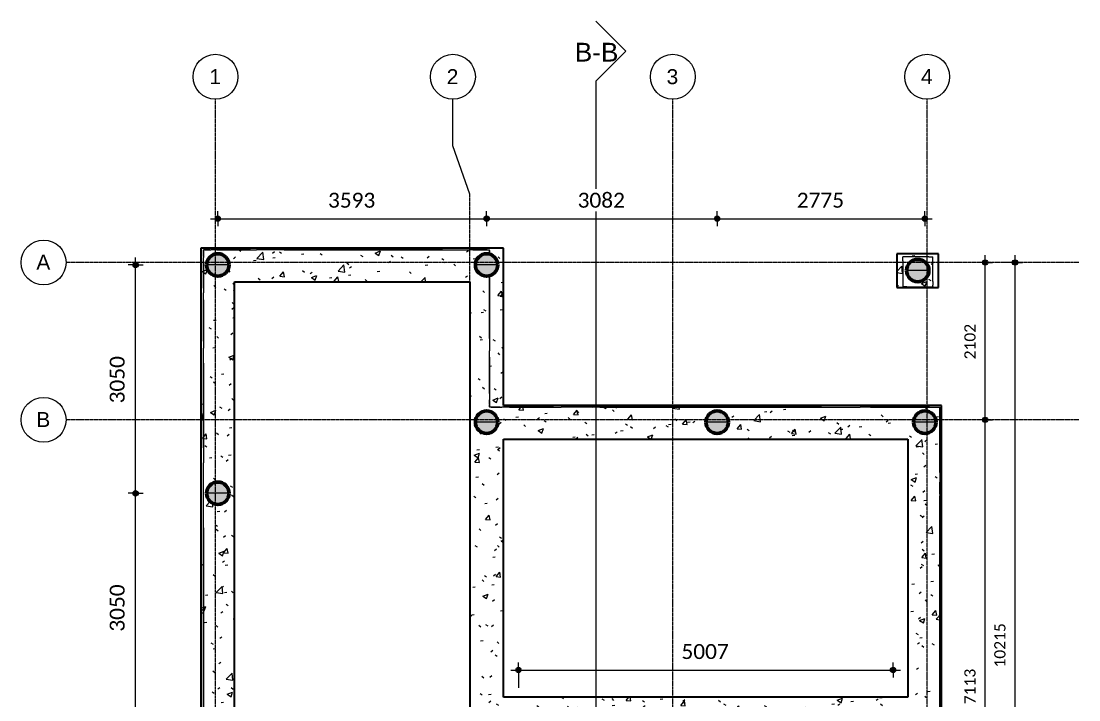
# Model space of a CAD drawing. Header units: millimetres. Extents: x -8591 to 211781, y -3000 to 31870.
# Drawn here: x 54937 to 69075, y 5233 to 14299 of the extents above; entities that cross this region are included whole.
import ezdxf

# ---------------------------------------------------------------- set-up
doc = ezdxf.new("R2010")
doc.units = ezdxf.units.MM
doc.linetypes.add('grid', pattern=[24, 15, -3, 3, -3])
for name, color, linetype, lineweight in [('A-ANNO-DIMS', 211, 'Continuous', 9), ('A-ANNO-DIMS-100', 211, 'Continuous', 9), ('A-WALL-PATT', 111, 'Continuous', 25), ('C-TOPO', 7, 'Continuous', 9), ('G-ANNO-SYMB', 111, 'Continuous', 9), ('S-FNDN', 32, 'Continuous', 9), ('S-GRID', 1, 'Continuous', 9), ('S-GRID-IDEN', 1, 'Continuous', 9)]:
    doc.layers.add(name, color=color, linetype=linetype, lineweight=lineweight)
doc.styles.add('Arial', font='arial.ttf', dxfattribs={"height": 250})
doc.styles.add('Arial_1', font='arial.ttf', dxfattribs={"height": 200})
doc.styles.add('Calibri', font='calibri.ttf', dxfattribs={"height": 150})
doc.styles.add('Calibri_1', font='calibri.ttf', dxfattribs={"height": 200})
doc.dimstyles.new('00_BR_maatvoering_1_5mm', dxfattribs={"dimscale": 304.8, "dimtxt": 176.602264, "dimasz": 0.918635, "dimexe": 0.328084, "dimexo": 0.0625, "dimgap": 0.229659, "dimtad": 1, "dimdec": 0, "dimzin": 0, "dimdsep": 46, "dimtxsty": 'Calibri', "dimblk1": 'DOTSMALL', "dimblk2": 'DOTSMALL', "dimsah": 1, "dimcen": 0.09, "dimdle": 0.328084, "dimazin": 0, "dimtfac": 1, "dimtdec": 4, "dimtix": 1, "dimtmove": 0, "dimatfit": 3, "dimfxl": 0.328084, "dimfxlon": 1, "dimtvp": 1, "dimtfill": 1, "dimtolj": 1, "dimtzin": 0, "dimarcsym": 2})
doc.dimstyles.new('00_BR_maatvoering_2_0mm', dxfattribs={"dimscale": 304.8, "dimtxt": 235.469685, "dimasz": 0.918635, "dimexe": 0.328084, "dimexo": 0.0625, "dimgap": 0.229659, "dimtad": 1, "dimdec": 0, "dimzin": 0, "dimdsep": 46, "dimtxsty": 'Calibri_1', "dimblk1": 'DOTSMALL', "dimblk2": 'DOTSMALL', "dimsah": 1, "dimcen": 0.09, "dimdle": 0.328084, "dimazin": 0, "dimtfac": 1, "dimtdec": 4, "dimtix": 1, "dimtmove": 0, "dimatfit": 3, "dimfxl": 0.328084, "dimfxlon": 1, "dimtvp": 1, "dimtfill": 1, "dimtolj": 1, "dimtzin": 0, "dimarcsym": 2})
pattern_1 = [(50, (62553.3, 0), (728.737, -63.756), [76.2, -838.2]), (355, (62553.3, 0), (-140.97, 764.228), [60.96, -670.56]), (100.451, (62614, -5.3), (587.77, 700.467), [64.76, -712.36]), (46.184, (62553.3, 203.2), (1084.316, -168.17), [114.3, -1257.3]), (96.636, (62643.7, 189.2), (949.61, 989.71), [97.14, -1068.54]), (351.184, (62553.3, 203.2), (949.62, 989.7), [91.44, -1005.84]), (21, (62654.9, 152.4), (606.458, -409.06), [76.2, -838.2]), (326, (62654.9, 152.4), (247.21, 736.753), [60.96, -670.56]), (71.451, (62705.4, 118.3), (853.67, 327.685), [64.76, -712.36]), (37.5, (62553.3, 0), (12.3547, 338.22), [33.528, -628.904, 33.528, -647.192, -673.1]), (37.5, (62553.3, 0), (12.3547, 338.22), [-1343.152, 33.528, -639.572]), (7.5, (62553.3, 0), (267.279, 400.722), [33.528, -354.584, 33.528, -613.664, -256.54]), (7.5, (62553.3, 0), (267.279, 400.722), [-1035.304, 33.528, -223.012]), (327.5, (62326.73, 0), (542.3633, -22.9153), [33.528, -220.472, 33.528, -758.952, -1051.56]), (327.5, (62326.73, 0), (542.3633, -22.9153), [-1046.48, 33.528, -1018.032]), (317.5, (62225.13, 0), (592.517, 101.707), [33.528, -296.672, 33.528, -492.76, -746.76]), (317.5, (62225.13, 0), (592.517, 101.707), [-856.488, 33.528, -713.232])]

# ---------------------------------------------------------------- blocks, each defined once
blk = doc.blocks.new('17_EB_SFO_TLB_funderingspaal rond_gen_ISR - funderinspaal_rond_gen_d 300-2901158-Funderding plan')
at = {"layer": 'S-FNDN'}
blk.add_hatch(color=256, dxfattribs=at).paths.add_polyline_path([(21, -148), (62, -136), (98, -113), (126, -81), (144, -42), (150, 0), (144, 42), (126, 81), (98, 113), (62, 136), (21, 148), (-21, 148), (-62, 136), (-98, 113), (-126, 81), (-144, 42), (-150, 0), (-144, -42), (-126, -81), (-98, -113), (-62, -136), (-21, -148)])
blk.add_line((150, 0), (-150, 0), dxfattribs=at)
at = {"layer": 'S-FNDN', "lineweight": 50}
for start, end in [(360, 180), (180, 360)]:
    blk.add_arc((0, 0), 150, start, end, dxfattribs=at)
blk = doc.blocks.new('Grid - r_3_0mm-1753543-Funderding plan')
at = {"layer": 'S-GRID-IDEN'}
blk.add_circle((0, 0), 3, dxfattribs=at)
blk = doc.blocks.new('Section - gesloten pijl _ viewname _ sheetnumber-464714-Funderding plan')
at = {"layer": 'G-ANNO-SYMB'}
for p, q in [((-4, 4), (-8, 0)), ((0, 0), (-4, 4)), ((0, 0), (5, 0))]:
    blk.add_line(p, q, dxfattribs=at)
blk = doc.blocks.new('DIMBLOCK34-Funderding plan')
at = {"layer": 'A-ANNO-DIMS-100'}
h = blk.add_hatch(color=256, dxfattribs=at)
edge = h.paths.add_edge_path()
edge.add_arc((67822, 8973), 35, 0, 360)
h = blk.add_hatch(color=256, dxfattribs=at)
edge = h.paths.add_edge_path()
edge.add_arc((67822, 1860), 35, 0, 360)
for p, q in [((67822, 8973), (67722, 8973)), ((67822, 1860), (67822, 8973)), ((67822, 8973), (67922, 8973)), ((67822, 1860), (67722, 1860)), ((67822, 1860), (67922, 1860))]:
    blk.add_line(p, q, dxfattribs=at)
for centre in [(67822, 8973), (67822, 1860)]:
    blk.add_circle(centre, 35, dxfattribs=at)
at = {"layer": 'A-ANNO-DIMS-100', "color": 0, "insert": (67544, 5174), "char_height": 150, "width": 583.66, "attachment_point": 1, "rotation": 90, "line_spacing_factor": 1.158048, "style": 'Calibri', "bg_fill": 3, "box_fill_scale": 1.25, "bg_fill_color": 256, "bg_fill_true_color": 13158600, "bg_fill_transparency": 0}
blk.add_mtext('7113', dxfattribs=at)
blk = doc.blocks.new('_DotSmall')
at = {"color": 0, "linetype": 'ByBlock', "const_width": 0.5}
blk.add_lwpolyline([(-0.0625, 0, 1), (0.0625, 0, 1)], format="xyb", close=True, dxfattribs=at)
blk = doc.blocks.new('DIMBLOCK35-Funderding plan')
at = {"layer": 'A-ANNO-DIMS-100'}
h = blk.add_hatch(color=256, dxfattribs=at)
edge = h.paths.add_edge_path()
edge.add_arc((67822, 11075), 35, 0, 360)
h = blk.add_hatch(color=256, dxfattribs=at)
edge = h.paths.add_edge_path()
edge.add_arc((67822, 8973), 35, 0, 360)
for p, q in [((67822, 8973), (67822, 11175)), ((67822, 11075), (67722, 11075)), ((67822, 11075), (67922, 11075)), ((67822, 8973), (67722, 8973)), ((67822, 8973), (67922, 8973))]:
    blk.add_line(p, q, dxfattribs=at)
for centre in [(67822, 11075), (67822, 8973)]:
    blk.add_circle(centre, 35, dxfattribs=at)
at = {"layer": 'A-ANNO-DIMS-100', "color": 0, "insert": (67544, 9781), "char_height": 150, "width": 583.66, "attachment_point": 1, "rotation": 90, "line_spacing_factor": 1.158048, "style": 'Calibri', "bg_fill": 3, "box_fill_scale": 1.25, "bg_fill_color": 256, "bg_fill_true_color": 13158600, "bg_fill_transparency": 0}
blk.add_mtext('2102', dxfattribs=at)
blk = doc.blocks.new('DIMBLOCK36-Funderding plan')
at = {"layer": 'A-ANNO-DIMS-100'}
h = blk.add_hatch(color=256, dxfattribs=at)
edge = h.paths.add_edge_path()
edge.add_arc((68222, 11075), 35, 0, 360)
h = blk.add_hatch(color=256, dxfattribs=at)
edge = h.paths.add_edge_path()
edge.add_arc((68222, 860), 35, 0, 360)
for p, q in [((68222, 760), (68222, 11175)), ((68222, 11075), (68122, 11075)), ((68222, 11075), (68322, 11075)), ((68222, 860), (68122, 860)), ((68222, 860), (68322, 860))]:
    blk.add_line(p, q, dxfattribs=at)
for centre in [(68222, 11075), (68222, 860)]:
    blk.add_circle(centre, 35, dxfattribs=at)
at = {"layer": 'A-ANNO-DIMS-100', "color": 0, "insert": (67944, 5664), "char_height": 150, "width": 729.57, "attachment_point": 1, "rotation": 90, "line_spacing_factor": 1.158048, "style": 'Calibri', "bg_fill": 3, "box_fill_scale": 1.25, "bg_fill_color": 256, "bg_fill_true_color": 13158600, "bg_fill_transparency": 0}
blk.add_mtext('10215', dxfattribs=at)
blk = doc.blocks.new('DIMBLOCK37-Funderding plan')
at = {"layer": 'A-ANNO-DIMS-100'}
h = blk.add_hatch(color=256, dxfattribs=at)
edge = h.paths.add_edge_path()
edge.add_arc((61584, 5631), 35, 0, 360)
h = blk.add_hatch(color=256, dxfattribs=at)
edge = h.paths.add_edge_path()
edge.add_arc((66591, 5631), 35, 0, 360)
for p, q in [((61584, 5631), (61584, 5731)), ((66591, 5631), (66591, 5731)), ((61484, 5631), (66691, 5631)), ((61584, 5631), (61584, 5393)), ((66591, 5631), (66591, 5531))]:
    blk.add_line(p, q, dxfattribs=at)
for centre in [(61584, 5631), (66591, 5631)]:
    blk.add_circle(centre, 35, dxfattribs=at)
at = {"layer": 'A-ANNO-DIMS-100', "color": 0, "insert": (63763, 5978), "char_height": 200, "width": 778.21, "attachment_point": 1, "line_spacing_factor": 1.158048, "style": 'Calibri_1', "bg_fill": 3, "box_fill_scale": 1.25, "bg_fill_color": 256, "bg_fill_true_color": 13158600, "bg_fill_transparency": 0}
blk.add_mtext('5007', dxfattribs=at)
blk = doc.blocks.new('DIMBLOCK39-Funderding plan')
at = {"layer": 'A-ANNO-DIMS-100'}
h = blk.add_hatch(color=256, dxfattribs=at)
edge = h.paths.add_edge_path()
edge.add_arc((56467, 11042), 35, 0, 360)
h = blk.add_hatch(color=256, dxfattribs=at)
edge = h.paths.add_edge_path()
edge.add_arc((56467, 7992), 35, 0, 360)
for p, q in [((56467, 11042), (56367, 11042)), ((56467, 7892), (56467, 11142)), ((56467, 11042), (56567, 11042)), ((56467, 7992), (56367, 7992)), ((56467, 7992), (56567, 7992))]:
    blk.add_line(p, q, dxfattribs=at)
for centre in [(56467, 11042), (56467, 7992)]:
    blk.add_circle(centre, 35, dxfattribs=at)
at = {"layer": 'A-ANNO-DIMS-100', "color": 0, "insert": (56120, 9193), "char_height": 200, "width": 778.21, "attachment_point": 1, "rotation": 90, "line_spacing_factor": 1.158048, "style": 'Calibri_1', "bg_fill": 3, "box_fill_scale": 1.25, "bg_fill_color": 256, "bg_fill_true_color": 13158600, "bg_fill_transparency": 0}
blk.add_mtext('3050', dxfattribs=at)
blk = doc.blocks.new('DIMBLOCK40-Funderding plan')
at = {"layer": 'A-ANNO-DIMS-100'}
h = blk.add_hatch(color=256, dxfattribs=at)
edge = h.paths.add_edge_path()
edge.add_arc((56467, 7992), 35, 0, 360)
h = blk.add_hatch(color=256, dxfattribs=at)
edge = h.paths.add_edge_path()
edge.add_arc((56467, 4942), 35, 0, 360)
for p, q in [((56467, 4842), (56467, 8092)), ((56467, 7992), (56367, 7992)), ((56467, 7992), (56567, 7992)), ((56467, 4942), (56367, 4942)), ((56467, 4942), (56567, 4942))]:
    blk.add_line(p, q, dxfattribs=at)
for centre in [(56467, 7992), (56467, 4942)]:
    blk.add_circle(centre, 35, dxfattribs=at)
at = {"layer": 'A-ANNO-DIMS-100', "color": 0, "insert": (56120, 6143), "char_height": 200, "width": 778.21, "attachment_point": 1, "rotation": 90, "line_spacing_factor": 1.158048, "style": 'Calibri_1', "bg_fill": 3, "box_fill_scale": 1.25, "bg_fill_color": 256, "bg_fill_true_color": 13158600, "bg_fill_transparency": 0}
blk.add_mtext('3050', dxfattribs=at)
blk = doc.blocks.new('DIMBLOCK42-Funderding plan')
at = {"layer": 'A-ANNO-DIMS-100'}
h = blk.add_hatch(color=256, dxfattribs=at)
edge = h.paths.add_edge_path()
edge.add_arc((61159, 11660), 35, 0, 360)
h = blk.add_hatch(color=256, dxfattribs=at)
edge = h.paths.add_edge_path()
edge.add_arc((64241, 11660), 35, 0, 360)
for p, q in [((61159, 11660), (61159, 11760)), ((64241, 11660), (64241, 11760)), ((61059, 11660), (64341, 11660)), ((61159, 11660), (61159, 11560)), ((64241, 11660), (64241, 11560))]:
    blk.add_line(p, q, dxfattribs=at)
for centre in [(61159, 11660), (64241, 11660)]:
    blk.add_circle(centre, 35, dxfattribs=at)
at = {"layer": 'A-ANNO-DIMS-100', "color": 0, "insert": (62375, 12007), "char_height": 200, "width": 778.21, "attachment_point": 1, "line_spacing_factor": 1.158048, "style": 'Calibri_1', "bg_fill": 3, "box_fill_scale": 1.25, "bg_fill_color": 256, "bg_fill_true_color": 13158600, "bg_fill_transparency": 0}
blk.add_mtext('3082', dxfattribs=at)
blk = doc.blocks.new('DIMBLOCK43-Funderding plan')
at = {"layer": 'A-ANNO-DIMS-100'}
h = blk.add_hatch(color=256, dxfattribs=at)
edge = h.paths.add_edge_path()
edge.add_arc((64241, 11660), 35, 0, 360)
h = blk.add_hatch(color=256, dxfattribs=at)
edge = h.paths.add_edge_path()
edge.add_arc((67016, 11660), 35, 0, 360)
for p, q in [((64241, 11660), (64241, 11760)), ((67016, 11660), (67016, 11760)), ((64141, 11660), (67116, 11660)), ((64241, 11660), (64241, 11560)), ((67016, 11660), (67016, 11560))]:
    blk.add_line(p, q, dxfattribs=at)
for centre in [(64241, 11660), (67016, 11660)]:
    blk.add_circle(centre, 35, dxfattribs=at)
at = {"layer": 'A-ANNO-DIMS-100', "color": 0, "insert": (65304, 12007), "char_height": 200, "width": 778.21, "attachment_point": 1, "line_spacing_factor": 1.158048, "style": 'Calibri_1', "bg_fill": 3, "box_fill_scale": 1.25, "bg_fill_color": 256, "bg_fill_true_color": 13158600, "bg_fill_transparency": 0}
blk.add_mtext('2775', dxfattribs=at)
blk = doc.blocks.new('DIMBLOCK44-Funderding plan')
at = {"layer": 'A-ANNO-DIMS-100'}
h = blk.add_hatch(color=256, dxfattribs=at)
edge = h.paths.add_edge_path()
edge.add_arc((57566, 11660), 35, 0, 360)
h = blk.add_hatch(color=256, dxfattribs=at)
edge = h.paths.add_edge_path()
edge.add_arc((61159, 11660), 35, 0, 360)
for p, q in [((57566, 11660), (57566, 11760)), ((61159, 11660), (61159, 11760)), ((57466, 11660), (61259, 11660)), ((57566, 11660), (57566, 11560)), ((61159, 11660), (61159, 11560))]:
    blk.add_line(p, q, dxfattribs=at)
for centre in [(57566, 11660), (61159, 11660)]:
    blk.add_circle(centre, 35, dxfattribs=at)
at = {"layer": 'A-ANNO-DIMS-100', "color": 0, "insert": (59038, 12007), "char_height": 200, "width": 778.21, "attachment_point": 1, "line_spacing_factor": 1.158048, "style": 'Calibri_1', "bg_fill": 3, "box_fill_scale": 1.25, "bg_fill_color": 256, "bg_fill_true_color": 13158600, "bg_fill_transparency": 0}
blk.add_mtext('3593', dxfattribs=at)

msp = doc.modelspace()

# ---------------------------------------------------------------- hatches: boundary and pattern name
at = {"layer": 'A-WALL-PATT', "lineweight": 9}
h = msp.add_hatch(dxfattribs=at)
h.set_pattern_fill('FP_128', color=256, style=0, pattern_type=2)
h.set_pattern_definition(pattern_1)
h.paths.add_polyline_path([(57715.5, 1666.9), (57790.5, 1666.9), (57790.5, 11266.9), (57340.5, 11266.9), (57340.5, 1666.9), (57709.5, 1666.9)])
h.paths.add_polyline_path([(57586.9, 1743.4), (57544.2, 1743.4), (57503.2, 1755.4), (57467.3, 1778.5), (57439.3, 1810.8), (57421.6, 1849.6), (57415.5, 1891.9), (57421.6, 1934.1), (57439.3, 1973), (57467.3, 2005.2), (57503.2, 2028.3), (57544.2, 2040.3), (57586.9, 2040.3), (57627.8, 2028.3), (57663.8, 2005.2), (57691.7, 1973), (57709.5, 1934.1), (57715.5, 1891.9), (57709.5, 1849.6), (57691.7, 1810.8), (57663.8, 1778.5), (57627.8, 1755.4)])
h.paths.add_polyline_path([(57544.2, 4793.4), (57503.2, 4805.4), (57467.3, 4828.5), (57439.3, 4860.8), (57421.6, 4899.6), (57415.5, 4941.9), (57421.6, 4984.1), (57439.3, 5023), (57467.3, 5055.2), (57503.2, 5078.3), (57544.2, 5090.3), (57586.9, 5090.3), (57627.8, 5078.3), (57663.8, 5055.2), (57691.7, 5023), (57709.5, 4984.1), (57715.5, 4941.9), (57709.5, 4899.6), (57691.7, 4860.8), (57663.8, 4828.5), (57627.8, 4805.4), (57586.9, 4793.4)])
h.paths.add_polyline_path([(57586.9, 7843.4), (57544.2, 7843.4), (57503.2, 7855.4), (57467.3, 7878.5), (57439.3, 7910.8), (57421.6, 7949.6), (57415.5, 7991.9), (57421.6, 8034.1), (57439.3, 8073), (57467.3, 8105.2), (57503.2, 8128.3), (57544.2, 8140.3), (57586.9, 8140.3), (57627.8, 8128.3), (57663.8, 8105.2), (57691.7, 8073), (57709.5, 8034.1), (57715.5, 7991.9), (57709.5, 7949.6), (57691.7, 7910.8), (57663.8, 7878.5), (57627.8, 7855.4)])
h.paths.add_polyline_path([(57544.2, 10893.4), (57503.2, 10905.4), (57467.3, 10928.5), (57439.3, 10960.8), (57421.6, 10999.6), (57415.5, 11041.9), (57421.6, 11084.1), (57439.3, 11123), (57467.3, 11155.2), (57503.2, 11178.3), (57544.2, 11190.3), (57586.9, 11190.3), (57627.8, 11178.3), (57663.8, 11155.2), (57691.7, 11123), (57709.5, 11084.1), (57715.5, 11041.9), (57709.5, 10999.6), (57691.7, 10960.8), (57663.8, 10928.5), (57627.8, 10905.4), (57586.9, 10893.4)])
h = msp.add_hatch(dxfattribs=at)
h.set_pattern_fill('FP_128', color=256, style=0, pattern_type=2)
h.set_pattern_definition(pattern_1)
h.paths.add_polyline_path([(61032.6, 10816.9), (61383.8, 10816.9), (61383.8, 11266.9), (57790.5, 11266.9), (57790.5, 10816.9), (61008.8, 10816.9)])
h.paths.add_polyline_path([(61180.2, 10893.4), (61137.5, 10893.4), (61096.5, 10905.4), (61060.6, 10928.5), (61032.6, 10960.8), (61014.9, 10999.6), (61008.8, 11041.9), (61014.9, 11084.1), (61032.6, 11123), (61060.6, 11155.2), (61096.5, 11178.3), (61137.5, 11190.3), (61180.2, 11190.3), (61221.1, 11178.3), (61257.1, 11155.2), (61285, 11123), (61302.8, 11084.1), (61308.8, 11041.9), (61302.8, 10999.6), (61285, 10960.8), (61257.1, 10928.5), (61221.1, 10905.4)])
h = msp.add_hatch(dxfattribs=at)
h.set_pattern_fill('FP_128', color=256, style=0, pattern_type=2)
h.set_pattern_definition(pattern_1)
h.paths.add_polyline_path([(67200.5, 10741.9), (67200.5, 11191.9), (66640.5, 11191.9), (66640.5, 10741.9), (67070.5, 10741.9)])
h.paths.add_polyline_path([(66899.2, 10818.4), (66858.2, 10830.4), (66822.3, 10853.5), (66794.3, 10885.8), (66776.6, 10924.6), (66770.5, 10966.9), (66776.6, 11009.1), (66794.3, 11048), (66822.3, 11080.2), (66858.2, 11103.3), (66899.2, 11115.3), (66941.9, 11115.3), (66982.8, 11103.3), (67018.8, 11080.2), (67046.7, 11048), (67064.5, 11009.1), (67070.5, 10966.9), (67064.5, 10924.6), (67046.7, 10885.8), (67018.8, 10853.5), (66982.8, 10830.4), (66941.9, 10818.4)])
h = msp.add_hatch(dxfattribs=at)
h.set_pattern_fill('FP_128', color=256, style=0, pattern_type=2)
h.set_pattern_definition(pattern_1)
h.paths.add_polyline_path([(61383.8, 2116.9), (61383.8, 10816.9), (60933.8, 10816.9), (60933.8, 2116.9), (60958.6, 2116.9)])
h.paths.add_polyline_path([(61180.2, 4893.4), (61137.5, 4893.4), (61096.5, 4905.4), (61060.6, 4928.5), (61032.6, 4960.8), (61014.9, 4999.6), (61008.8, 5041.9), (61014.9, 5084.1), (61032.6, 5123), (61060.6, 5155.2), (61096.5, 5178.3), (61137.5, 5190.3), (61180.2, 5190.3), (61221.1, 5178.3), (61257.1, 5155.2), (61285, 5123), (61302.8, 5084.1), (61308.8, 5041.9), (61302.8, 4999.6), (61285, 4960.8), (61257.1, 4928.5), (61221.1, 4905.4)])
h.paths.add_polyline_path([(61180.2, 8793.4), (61137.5, 8793.4), (61096.5, 8805.4), (61060.6, 8828.5), (61032.6, 8860.8), (61014.9, 8899.6), (61008.8, 8941.9), (61014.9, 8984.1), (61032.6, 9023), (61060.6, 9055.2), (61096.5, 9078.3), (61137.5, 9090.3), (61180.2, 9090.3), (61221.1, 9078.3), (61257.1, 9055.2), (61285, 9023), (61302.8, 8984.1), (61308.8, 8941.9), (61302.8, 8899.6), (61285, 8860.8), (61257.1, 8828.5), (61221.1, 8805.4)])
h = msp.add_hatch(dxfattribs=at)
h.set_pattern_fill('FP_128', color=256, style=0, pattern_type=2)
h.set_pattern_definition(pattern_1)
h.paths.add_polyline_path([(67113.8, 8716.9), (67240.5, 8716.9), (67240.5, 9166.9), (61383.8, 9166.9), (61383.8, 8716.9), (67042, 8716.9)])
h.paths.add_polyline_path([(67036.9, 8793.4), (66994.2, 8793.4), (66953.2, 8805.4), (66917.3, 8828.5), (66889.3, 8860.8), (66871.6, 8899.6), (66865.5, 8941.9), (66871.6, 8984.1), (66889.3, 9023), (66917.3, 9055.2), (66953.2, 9078.3), (66994.2, 9090.3), (67036.9, 9090.3), (67077.8, 9078.3), (67113.8, 9055.2), (67141.7, 9023), (67159.5, 8984.1), (67165.5, 8941.9), (67159.5, 8899.6), (67141.7, 8860.8), (67113.8, 8828.5), (67077.8, 8805.4)])
h.paths.add_polyline_path([(64261.9, 8793.4), (64219.2, 8793.4), (64178.2, 8805.4), (64142.3, 8828.5), (64114.3, 8860.8), (64096.6, 8899.6), (64090.5, 8941.9), (64096.6, 8984.1), (64114.3, 9023), (64142.3, 9055.2), (64178.2, 9078.3), (64219.2, 9090.3), (64261.9, 9090.3), (64302.8, 9078.3), (64338.8, 9055.2), (64366.7, 9023), (64384.5, 8984.1), (64390.5, 8941.9), (64384.5, 8899.6), (64366.7, 8860.8), (64338.8, 8828.5), (64302.8, 8805.4)])
h = msp.add_hatch(dxfattribs=at)
h.set_pattern_fill('FP_128', color=256, style=0, pattern_type=2)
h.set_pattern_definition(pattern_1)
h.paths.add_polyline_path([(67159.5, 1666.9), (67240.5, 1666.9), (67240.5, 8716.9), (66790.5, 8716.9), (66790.5, 1666.9), (67141.7, 1666.9)])
h.paths.add_polyline_path([(66994.2, 1743.4), (66953.2, 1755.4), (66917.3, 1778.5), (66889.3, 1810.8), (66871.6, 1849.6), (66865.5, 1891.9), (66871.6, 1934.1), (66889.3, 1973), (66917.3, 2005.2), (66953.2, 2028.3), (66994.2, 2040.3), (67036.9, 2040.3), (67077.8, 2028.3), (67113.8, 2005.2), (67141.7, 1973), (67159.5, 1934.1), (67165.5, 1891.9), (67159.5, 1849.6), (67141.7, 1810.8), (67113.8, 1778.5), (67077.8, 1755.4), (67036.9, 1743.4)])
h.paths.add_polyline_path([(67036.9, 4893.4), (66994.2, 4893.4), (66953.2, 4905.4), (66917.3, 4928.5), (66889.3, 4960.8), (66871.6, 4999.6), (66865.5, 5041.9), (66871.6, 5084.1), (66889.3, 5123), (66917.3, 5155.2), (66953.2, 5178.3), (66994.2, 5190.3), (67036.9, 5190.3), (67077.8, 5178.3), (67113.8, 5155.2), (67141.7, 5123), (67159.5, 5084.1), (67165.5, 5041.9), (67159.5, 4999.6), (67141.7, 4960.8), (67113.8, 4928.5), (67077.8, 4905.4)])
h = msp.add_hatch(dxfattribs=at)
h.set_pattern_fill('FP_128', color=256, style=0, pattern_type=2)
h.set_pattern_definition(pattern_1)
h.paths.add_polyline_path([(66790.5, 4816.9), (66790.5, 5266.9), (61383.8, 5266.9), (61383.8, 4816.9), (65138.5, 4816.9)])
h.paths.add_polyline_path([(64219.2, 4893.4), (64178.2, 4905.4), (64142.3, 4928.5), (64114.3, 4960.8), (64096.6, 4999.6), (64090.5, 5041.9), (64096.6, 5084.1), (64114.3, 5123), (64142.3, 5155.2), (64178.2, 5178.3), (64219.2, 5190.3), (64261.9, 5190.3), (64302.8, 5178.3), (64338.8, 5155.2), (64366.7, 5123), (64384.5, 5084.1), (64390.5, 5041.9), (64384.5, 4999.6), (64366.7, 4960.8), (64338.8, 4928.5), (64302.8, 4905.4), (64261.9, 4893.4)])

# ---------------------------------------------------------------- linework, layer by layer
at = {"layer": 'C-TOPO'}
for p, q in [((57374.1, 11153.6), (57374.1, 11245.3)), ((57374.1, 11231.7), (57374.1, 11245.3)), ((57386.9, 11245.3), (57374.1, 11245.3)), ((57460.4, 11245.3), (57374.1, 11245.3)), ((57374.1, 11231.7), (57374.1, 11140)), ((57386.9, 11245.3), (57473.3, 11245.3)), ((57460.4, 11245.3), (57473.3, 11245.3)), ((57551.8, 11245.3), (57473.3, 11245.3)), ((58002, 11245.3), (57473.3, 11245.3)), ((57551.8, 11245.3), (58080.5, 11245.3)), ((58002, 11245.3), (58080.5, 11245.3)), ((58450.2, 11245.3), (58080.5, 11245.3)), ((60570.9, 11245.3), (58080.5, 11245.3)), ((58450.2, 11245.3), (60940.5, 11245.3)), ((60570.9, 11245.3), (60940.5, 11245.3)), ((60973.7, 11245.3), (60940.5, 11245.3)), ((61163.9, 11245.3), (60940.5, 11245.3)), ((60973.7, 11245.3), (61197, 11245.3)), ((61163.9, 11245.3), (61197, 11245.3)), ((61197, 11236.7), (61197, 11245.3)), ((61197, 11187.7), (61197, 11245.3)), ((61197, 11236.7), (61197, 11185.4)), ((61197, 11187.7), (61197, 11185.4)), ((57374.1, 11153.6), (57374.1, 11140)), ((57374.1, 10731.2), (57374.1, 11140)), ((57374.1, 11079.4), (57374.1, 11140)), ((57374.1, 11079.4), (57374.1, 10670.5)), ((67069.3, 11150.3), (66722, 11150.3)), ((66722, 11098.6), (66722, 11150.3)), ((66722, 11098.6), (66722, 10750.3)), ((67069.3, 11150.3), (67120.9, 11150.3)), ((67121.9, 11150.3), (67120.9, 11150.3)), ((67121.9, 11150.3), (67122, 11150.3)), ((67122, 10823), (67122, 11150.3)), ((61197, 10898.4), (61197, 9895.5)), ((61197, 10061.4), (61197, 10898.4)), ((66773.6, 10750.3), (66722, 10750.3)), ((66773.6, 10750.3), (67120.9, 10750.3)), ((67121, 10750.3), (67120.9, 10750.3)), ((67121, 10750.3), (67122, 10750.3)), ((67122, 10823), (67122, 10774.4)), ((67122, 10753.4), (67122, 10774.4)), ((67122, 10753.4), (67122, 10750.3)), ((57374.1, 10731.2), (57374.1, 10670.5)), ((57374.1, 10025), (57374.1, 10670.5)), ((57374.1, 10574.7), (57374.1, 10670.5)), ((57374.1, 10574.7), (57374.1, 9929.1)), ((61197, 10061.4), (61197, 9895.5)), ((57374.1, 10025), (57374.1, 9929.1)), ((57374.1, 8597.2), (57374.1, 9929.1)), ((57374.1, 9731.4), (57374.1, 9929.1)), ((61197, 9810.8), (61197, 9895.5)), ((61197, 9324.5), (61197, 9895.5)), ((61197, 9810.8), (61197, 9239.8)), ((57374.1, 9731.4), (57374.1, 8399.4)), ((61197, 9324.5), (61197, 9239.8)), ((61197, 9231.5), (61197, 9239.8)), ((61197, 9184), (61197, 9239.8)), ((61197, 9231.5), (61197, 9175.7)), ((61197, 9184), (61197, 9175.7)), ((61197, 9171.5), (61197, 9175.7)), ((61197, 9147.6), (61197, 9175.7)), ((61197, 9171.5), (61197, 9143.5)), ((61197, 9147.6), (61197, 9143.5)), ((61218.2, 9143.5), (61197, 9143.5)), ((61339.4, 9143.5), (61197, 9143.5)), ((61218.2, 9143.5), (61360.5, 9143.5)), ((61339.4, 9143.5), (61360.5, 9143.5)), ((61463, 9143.5), (61360.5, 9143.5)), ((62050.6, 9143.5), (61360.5, 9143.5)), ((61463, 9143.5), (62153, 9143.5)), ((62050.6, 9143.5), (62153, 9143.5)), ((62670, 9143.5), (62153, 9143.5)), ((65636, 9143.5), (62153, 9143.5)), ((62670, 9143.5), (66153, 9143.5)), ((65636, 9143.5), (66153, 9143.5)), ((66290.6, 9143.5), (66153, 9143.5)), ((67079.5, 9143.5), (66153, 9143.5)), ((66290.6, 9143.5), (67217, 9143.5)), ((67079.5, 9143.5), (67217, 9143.5)), ((67217, 9013.6), (67217, 9143.5)), ((67217, 8268.6), (67217, 9143.5)), ((67217, 9013.6), (67217, 8138.8)), ((57374.1, 8597.2), (57374.1, 8399.4)), ((57374.1, 2557.5), (57374.1, 8399.4)), ((57374.1, 7532.3), (57374.1, 8399.4)), ((67217, 8268.6), (67217, 8138.8)), ((67217, 8115.2), (67217, 8138.8)), ((67217, 7979.8), (67217, 8138.8)), ((67217, 8115.2), (67217, 7956.1)), ((67217, 7979.8), (67217, 7956.1)), ((67217, 7238.3), (67217, 7956.1)), ((67217, 3119.8), (67217, 7956.1)), ((57374.1, 7532.3), (57374.1, 1690.4)), ((67217, 7238.3), (67217, 2401.9))]:
    msp.add_line(p, q, dxfattribs=at)
at = {"layer": 'G-ANNO-SYMB'}
msp.add_line((62620.5, 13499), (62620.5, -623.6), dxfattribs=at)
at = {"layer": 'S-FNDN', "lineweight": 25}
for p, q in [((57340.5, 11266.9), (57340.5, 1666.9)), ((61383.8, 11266.9), (57340.5, 11266.9)), ((61383.8, 9166.9), (61383.8, 11266.9)), ((67200.5, 11191.9), (66640.5, 11191.9)), ((66640.5, 11191.9), (66640.5, 10741.9)), ((67200.5, 10741.9), (67200.5, 11191.9)), ((57790.5, 2116.9), (57790.5, 10816.9)), ((57790.5, 10816.9), (60933.8, 10816.9)), ((60933.8, 10816.9), (60933.8, 2116.9)), ((66640.5, 10741.9), (67200.5, 10741.9)), ((67240.5, 9166.9), (61383.8, 9166.9)), ((67240.5, 1666.9), (67240.5, 9166.9)), ((61383.8, 5266.9), (61383.8, 8716.9)), ((61383.8, 8716.9), (66790.5, 8716.9)), ((66790.5, 8716.9), (66790.5, 5266.9)), ((66790.5, 5266.9), (61383.8, 5266.9))]:
    msp.add_line(p, q, dxfattribs=at)
at = {"layer": 'S-GRID', "linetype": 'grid'}
for p, q in [((57534.1, -988.7), (57534.1, 13256.3)), ((63647, -988.7), (63647, 13256.3)), ((67047, -988.7), (67047, 13256.3)), ((60934, -988.7), (60934, 11986.3)), ((69074.9, 11075.3), (55536.7, 11075.3)), ((69074.9, 8973.5), (55536.7, 8973.5))]:
    msp.add_line(p, q, dxfattribs=at)
at = {"layer": 'S-GRID'}
for p, q in [((60708, 12632.9), (60708, 13256.3)), ((60934, 11986.3), (60708, 12632.9))]:
    msp.add_line(p, q, dxfattribs=at)

# ---------------------------------------------------------------- block references
at = {"layer": 'G-ANNO-SYMB', "xscale": 99.99999999999993, "yscale": 99.99999999999993, "zscale": 99.99999999999993, "rotation": 269.9999999999996}
msp.add_blockref('Section - gesloten pijl _ viewname _ sheetnumber-464714-Funderding plan', (62620.5, 13499), dxfattribs=at)
at = {"layer": 'S-FNDN'}
for p in [(57565.5, 11041.9), (57565.5, 11041.9), (61158.8, 11041.9), (66920.5, 10966.9), (61158.8, 8941.9), (64240.5, 8941.9), (67015.5, 8941.9), (57565.5, 7991.9)]:
    msp.add_blockref('17_EB_SFO_TLB_funderingspaal rond_gen_ISR - funderinspaal_rond_gen_d 300-2901158-Funderding plan', p, dxfattribs=at)
at = {"layer": 'S-GRID-IDEN', "xscale": 99.99999999999993, "yscale": 99.99999999999993, "zscale": 99.99999999999993}
for p in [(57534.1, 13556.3), (60708, 13556.3), (63647, 13556.3), (67047, 13556.3)]:
    msp.add_blockref('Grid - r_3_0mm-1753543-Funderding plan', p, dxfattribs=at)
at = {"layer": 'S-GRID-IDEN', "xscale": 99.99999999999993, "yscale": 99.99999999999993, "zscale": 99.99999999999993, "rotation": 89.99999999999982}
for p in [(55236.7, 11075.3), (55236.7, 8973.5)]:
    msp.add_blockref('Grid - r_3_0mm-1753543-Funderding plan', p, dxfattribs=at)

# ---------------------------------------------------------------- texts
at = {"layer": 'G-ANNO-SYMB', "insert": (62337.5, 14009.7), "char_height": 250, "width": 705.485, "attachment_point": 1, "style": 'Arial'}
msp.add_mtext('B-B', dxfattribs=at)
at = {"layer": 'S-GRID-IDEN', "char_height": 200, "attachment_point": 1, "style": 'Arial_1'}
for s, insert, width in [('1', (57451.4, 13657.8), 192.405), ('2', (60625.4, 13657.8), 192.405), ('3', (63564.4, 13657.8), 192.405), ('4', (66964.4, 13657.8), 192.405), ('A', (55139.8, 11179.2), 232.489), ('B', (55139.8, 9077.4), 232.489)]:
    msp.add_mtext(s, dxfattribs=dict(at, insert=insert, width=width))

# ---------------------------------------------------------------- next in the draw order: dimensions: what is measured, and where the dimension line sits
at = {"layer": 'A-ANNO-DIMS'}
for base, p1, p2, override, picture, middle in [((64240.5, 11659.8), (61158.8, 11559.8), (64240.5, 11559.8), {"dimpost": '<>', "dimfxl": 3081.7}, 'DIMBLOCK42-Funderding plan', (62699.7, 11832.2)), ((66590.5, 5631), (61583.8, 5392.8), (66590.5, 5531), {"dimpost": '<>', "dimfxl": 5008.606863}, 'DIMBLOCK37-Funderding plan', (64087.2, 5803.4))]:
    dim = msp.add_linear_dim(base=base, p1=p1, p2=p2, dimstyle='00_BR_maatvoering_2_0mm', override=override, dxfattribs=at)
    dim.commit()
    dim.dimension.update_dxf_attribs({"geometry": picture, "text_midpoint": middle})
for base, p1, p2, dimstyle, override, picture, middle in [((56466.7, 11041.9), (56566.7, 7991.9), (56566.7, 11041.9), '00_BR_maatvoering_2_0mm', {"dimpost": '<>', "dimfxl": 3050}, 'DIMBLOCK39-Funderding plan', (56294.2, 9516.9)), ((67821.7, 8973.5), (67721.7, 1860.4), (67721.7, 8973.5), '00_BR_maatvoering_1_5mm', {"dimpost": '<>', "dimfxl": 7113.109835}, 'DIMBLOCK34-Funderding plan', (67674.8, 5416.9))]:
    dim = msp.add_linear_dim(base=base, p1=p1, p2=p2, angle=90, dimstyle=dimstyle, override=override, dxfattribs=at)
    dim.commit()
    dim.dimension.update_dxf_attribs({"geometry": picture, "text_midpoint": middle})

# ---------------------------------------------------------------- next in the draw order: dimensions: what is measured, and where the dimension line sits
for base, p1, p2, override, picture, middle in [((61158.8, 11659.8), (57565.5, 11559.8), (61158.8, 11559.8), {"dimpost": '<>', "dimfxl": 3593.3}, 'DIMBLOCK44-Funderding plan', (59362.2, 11832.2)), ((67015.5, 11659.8), (64240.5, 11559.8), (67015.5, 11559.8), {"dimpost": '<>', "dimfxl": 2775}, 'DIMBLOCK43-Funderding plan', (65628, 11832.2))]:
    dim = msp.add_linear_dim(base=base, p1=p1, p2=p2, dimstyle='00_BR_maatvoering_2_0mm', override=override, dxfattribs=at)
    dim.commit()
    dim.dimension.update_dxf_attribs({"geometry": picture, "text_midpoint": middle})
for base, p1, p2, dimstyle, override, picture, middle in [((67821.7, 11075.3), (67721.7, 8973.5), (67721.7, 11075.3), '00_BR_maatvoering_1_5mm', {"dimpost": '<>', "dimfxl": 2101.790165}, 'DIMBLOCK35-Funderding plan', (67674.8, 10024.4)), ((56466.7, 7991.9), (56566.7, 4941.9), (56566.7, 7991.9), '00_BR_maatvoering_2_0mm', {"dimpost": '<>', "dimfxl": 3050}, 'DIMBLOCK40-Funderding plan', (56294.2, 6466.9))]:
    dim = msp.add_linear_dim(base=base, p1=p1, p2=p2, angle=90, dimstyle=dimstyle, override=override, dxfattribs=at)
    dim.commit()
    dim.dimension.update_dxf_attribs({"geometry": picture, "text_midpoint": middle})

# ---------------------------------------------------------------- next in the draw order: dimensions: what is measured, and where the dimension line sits
dim = msp.add_linear_dim(base=(68221.7, 11075.3), p1=(68121.7, 860.4), p2=(68121.7, 11075.3), angle=90, dimstyle='00_BR_maatvoering_1_5mm', override={"dimpost": '<>', "dimfxl": 10214.9}, dxfattribs=at)
dim.commit()
dim.dimension.update_dxf_attribs({"geometry": 'DIMBLOCK36-Funderding plan', "text_midpoint": (68074.8, 5967.8)})

doc.saveas('drawing.dxf')
